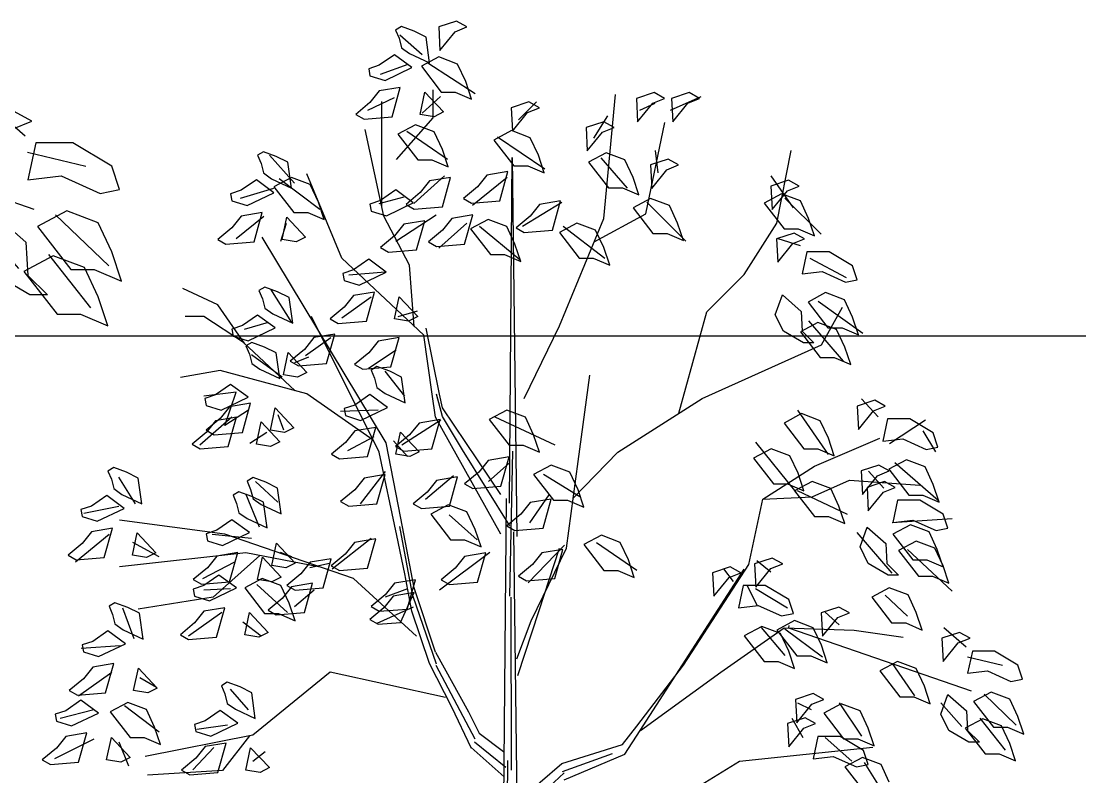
# Model space of a CAD drawing. Extents: x 185064 to 343242, y -369192 to -264966.
# Drawn here: x 271790 to 275743, y -349756 to -346934 of the extents above; entities that cross this region are included whole.
import ezdxf

# ---------------------------------------------------------------- set-up
doc = ezdxf.new("R2010")
doc.units = 0
doc.linetypes.add('HIDDEN2', pattern=[0.1875, 0.125, -0.0625])

# ---------------------------------------------------------------- blocks, each defined once
blk = doc.blocks.new('aqwerear')
at = {"color": 8}
for p, q in [((472738.62, 209229.25), (472722.99, 209224.08)), ((472747.98, 209224.08), (472738.62, 209229.25)), ((472689.82, 209224.39), (472684.62, 209221.27)), ((472684.62, 209221.27), (472687.73, 209214.01)), ((472701.27, 209220.25), (472689.82, 209224.39)), ((472711.66, 209215.04), (472701.27, 209220.25)), ((472722.99, 209224.08), (472724.06, 209203.27)), ((472724.06, 209203.27), (472737.56, 209219.89)), ((472737.56, 209219.89), (472747.98, 209224.08)), ((472687.73, 209214.01), (472689.82, 209205.68)), ((472714.77, 209192.15), (472711.66, 209215.04)), ((472689.82, 209205.68), (472697.09, 209200.47)), ((472683.58, 209199.45), (472670.05, 209190.09)), ((472699.17, 209188), (472683.58, 209199.45)), ((472697.09, 209200.47), (472714.77, 209192.15)), ((472723.11, 209197.42), (472707.51, 209189.1)), ((472739.76, 209191.15), (472723.11, 209197.42)), ((472747.03, 209175.55), (472739.76, 209191.15)), ((472670.05, 209190.09), (472660.68, 209186.96)), ((472660.68, 209186.96), (472661.76, 209180.73)), ((472675.25, 209176.55), (472699.17, 209188)), ((472707.51, 209189.1), (472725.19, 209166.2)), ((472661.76, 209180.73), (472675.25, 209176.55)), ((472752.23, 209159.96), (472747.03, 209175.55)), ((472688.8, 209170.31), (472670.05, 209167.19)), ((472681.5, 209144.29), (472688.8, 209170.31)), ((472670.05, 209167.19), (472661.76, 209156.81)), ((472717.92, 209143.3), (472717.92, 209168.26)), ((472725.19, 209166.2), (472737.66, 209166.2)), ((472737.66, 209166.2), (472752.23, 209159.96)), ((472869.75, 209053.85), (472880.18, 209164.1)), ((472914.38, 209165.78), (472898.75, 209160.6)), ((472923.73, 209160.6), (472914.38, 209165.78)), ((472945.6, 209165.78), (472929.97, 209160.6)), ((472954.95, 209160.6), (472945.6, 209165.78)), ((472803.09, 209157.48), (472787.46, 209152.31)), ((472812.44, 209152.31), (472803.09, 209157.48)), ((472898.75, 209160.6), (472899.81, 209139.8)), ((472913.31, 209156.42), (472923.73, 209160.6)), ((472929.97, 209160.6), (472931.03, 209139.8)), ((472944.53, 209156.42), (472954.95, 209160.6)), ((472661.76, 209156.81), (472649.25, 209146.39)), ((472787.46, 209152.31), (472788.52, 209131.51)), ((472802.03, 209148.13), (472812.44, 209152.31)), ((472899.81, 209139.8), (472913.31, 209156.42)), ((472931.03, 209139.8), (472944.53, 209156.42)), ((472649.25, 209146.39), (472656.54, 209142.24)), ((472788.52, 209131.51), (472802.03, 209148.13)), ((472656.54, 209142.24), (472681.5, 209144.29)), ((472685.36, 209106.3), (472717.92, 209143.3)), ((472702.29, 209137.11), (472686.7, 209128.77)), ((472718.95, 209130.83), (472702.29, 209137.11)), ((472869.65, 209139.8), (472854.02, 209134.63)), ((472854.02, 209134.63), (472855.08, 209113.82)), ((472868.59, 209130.43), (472879.01, 209134.63)), ((472879.01, 209134.63), (472869.65, 209139.8)), ((472907.22, 209058.03), (472923.84, 209139.16)), ((472674.23, 209055.95), (472657.61, 209132.93)), ((472726.22, 209115.24), (472718.95, 209130.83)), ((472787.6, 209131.89), (472772.01, 209123.56)), ((472804.26, 209125.63), (472787.6, 209131.89)), ((472855.08, 209113.82), (472868.59, 209130.43)), ((472686.7, 209128.77), (472704.39, 209105.89)), ((472772.01, 209123.56), (472789.7, 209100.67)), ((472811.52, 209110.03), (472804.26, 209125.63)), ((472567.08, 209113.11), (472561.88, 209110)), ((472578.53, 209108.96), (472567.08, 209113.11)), ((472731.43, 209099.64), (472726.22, 209115.24)), ((472871.85, 209112.15), (472856.25, 209103.82)), ((472888.5, 209105.89), (472871.85, 209112.15)), ((473023.71, 209049.7), (473036.19, 209114.18)), ((472561.88, 209110), (472565, 209102.73)), ((472588.92, 209103.75), (472578.53, 209108.96)), ((472816.74, 209094.44), (472811.52, 209110.03)), ((472926.89, 209106.51), (472911.26, 209101.34)), ((472936.24, 209101.34), (472926.89, 209106.51)), ((472565, 209102.73), (472567.08, 209094.4)), ((472592.04, 209080.86), (472588.92, 209103.75)), ((472704.39, 209105.89), (472716.86, 209105.89)), ((472716.86, 209105.89), (472731.43, 209099.64)), ((472789.7, 209100.67), (472802.17, 209100.67)), ((472802.17, 209100.67), (472816.74, 209094.44)), ((472856.25, 209103.82), (472873.93, 209080.93)), ((472895.77, 209090.29), (472888.5, 209105.89)), ((472911.26, 209101.34), (472912.32, 209080.54)), ((472925.83, 209097.16), (472936.24, 209101.34)), ((472784.48, 209095.46), (472765.73, 209092.34)), ((472777.18, 209069.44), (472784.48, 209095.46)), ((472912.32, 209080.54), (472925.83, 209097.16)), ((472567.08, 209094.4), (472574.35, 209089.18)), ((472592.04, 209090.29), (472576.45, 209081.95)), ((472608.7, 209084.01), (472592.04, 209090.29)), ((472636.8, 209018.48), (472605.57, 209093.37)), ((472733.52, 209090.24), (472714.77, 209087.14)), ((472726.22, 209064.24), (472733.52, 209090.24)), ((472765.73, 209092.34), (472757.44, 209081.95)), ((472900.98, 209074.7), (472895.77, 209090.29)), ((472560.85, 209088.16), (472547.31, 209078.81)), ((472576.45, 209076.71), (472560.85, 209088.16)), ((472574.35, 209089.18), (472592.04, 209080.86)), ((472615.96, 209068.42), (472608.7, 209084.01)), ((472714.77, 209087.14), (472706.48, 209076.75)), ((473033.98, 209087.76), (473018.36, 209082.59)), ((473043.35, 209082.59), (473033.98, 209087.76)), ((472547.31, 209078.81), (472537.96, 209075.69)), ((472576.45, 209081.95), (472594.13, 209059.06)), ((472684.72, 209079.12), (472671.18, 209069.77)), ((472700.31, 209067.67), (472684.72, 209079.12)), ((472757.44, 209081.95), (472744.93, 209071.54)), ((472873.93, 209080.93), (472886.42, 209080.93)), ((472886.42, 209080.93), (472900.98, 209074.7)), ((473018.36, 209082.59), (473019.43, 209061.79)), ((473019.43, 209061.79), (473032.92, 209078.41)), ((473032.92, 209078.41), (473043.35, 209082.59)), ((472537.96, 209075.69), (472539.02, 209069.44)), ((472552.53, 209065.26), (472576.45, 209076.71)), ((472706.48, 209076.75), (472693.97, 209066.32)), ((473027.86, 209075.72), (473012.26, 209067.4)), ((473044.51, 209069.44), (473027.86, 209075.72)), ((472539.02, 209069.44), (472552.53, 209065.26)), ((472621.17, 209052.83), (472615.96, 209068.42)), ((472671.18, 209069.77), (472661.83, 209066.65)), ((472676.39, 209056.23), (472700.31, 209067.67)), ((472744.93, 209071.54), (472752.23, 209067.4)), ((472752.23, 209067.4), (472777.18, 209069.44)), ((472831.3, 209069.44), (472812.56, 209066.32)), ((472824.01, 209043.43), (472831.3, 209069.44)), ((472911.36, 209071.58), (472895.77, 209063.25)), ((472928.02, 209065.3), (472911.36, 209071.58)), ((473012.26, 209067.4), (473029.95, 209044.5)), ((473051.78, 209053.85), (473044.51, 209069.44)), ((472661.83, 209066.65), (472662.88, 209060.41)), ((472693.97, 209066.32), (472701.27, 209062.18)), ((472701.27, 209062.18), (472726.22, 209064.24)), ((472812.56, 209066.32), (472804.26, 209055.95)), ((472895.77, 209063.25), (472913.46, 209040.35)), ((472935.28, 209049.7), (472928.02, 209065.3)), ((472547.31, 209055.91), (472539.02, 209045.52)), ((472566.06, 209059.02), (472547.31, 209055.91)), ((472558.76, 209033.02), (472566.06, 209059.02)), ((472594.13, 209059.06), (472606.61, 209059.06)), ((472606.61, 209059.06), (472621.17, 209052.83)), ((472662.88, 209060.41), (472676.39, 209056.23)), ((472697.12, 209012.24), (472674.23, 209055.95)), ((472753.29, 209056.97), (472734.54, 209053.85)), ((472745.99, 209030.95), (472753.29, 209056.97)), ((472804.26, 209055.95), (472791.75, 209045.52)), ((472861.08, 209032.88), (472907.22, 209058.03)), ((472710.62, 209051.77), (472691.87, 209048.65)), ((472703.32, 209025.75), (472710.62, 209051.77)), ((472734.54, 209053.85), (472726.25, 209043.46)), ((472766.8, 209052.86), (472751.21, 209044.53)), ((472783.46, 209046.58), (472766.8, 209052.86)), ((472830.24, 208958.16), (472869.75, 209053.85)), ((473056.98, 209038.26), (473051.78, 209053.85)), ((472539.02, 209045.52), (472526.51, 209035.1)), ((472691.87, 209048.65), (472683.58, 209038.26)), ((472751.21, 209044.53), (472768.89, 209021.64)), ((472790.72, 209030.99), (472783.46, 209046.58)), ((472791.75, 209045.52), (472799.05, 209041.38)), ((472845.83, 209049.74), (472830.24, 209041.41)), ((472862.49, 209043.46), (472845.83, 209049.74)), ((472940.49, 209034.11), (472935.28, 209049.7)), ((472994.57, 209003.95), (473023.71, 209049.7)), ((473029.95, 209044.5), (473042.43, 209044.5)), ((473042.43, 209044.5), (473056.98, 209038.26)), ((472726.25, 209043.46), (472713.74, 209033.05)), ((472799.05, 209041.38), (472824.01, 209043.43)), ((472830.24, 209041.41), (472847.93, 209018.52)), ((472869.75, 209027.87), (472862.49, 209043.46)), ((472913.46, 209040.35), (472925.93, 209040.35)), ((472925.93, 209040.35), (472940.49, 209034.11)), ((473038.88, 209040.84), (473023.25, 209035.67)), ((473048.24, 209035.67), (473038.88, 209040.84)), ((472526.51, 209035.1), (472533.81, 209030.95)), ((472533.81, 209030.95), (472558.76, 209033.02)), ((472676.32, 208854.18), (472566.06, 209037.23)), ((472683.58, 209038.26), (472671.07, 209027.83)), ((472713.74, 209033.05), (472721.04, 209028.91)), ((473023.25, 209035.67), (473024.32, 209014.87)), ((473037.82, 209031.49), (473048.24, 209035.67)), ((472671.07, 209027.83), (472678.37, 209023.69)), ((472721.04, 209028.91), (472745.99, 209030.95)), ((472795.93, 209015.4), (472790.72, 209030.99)), ((472874.97, 209012.27), (472869.75, 209027.87)), ((473024.32, 209014.87), (473037.82, 209031.49)), ((472678.37, 209023.69), (472703.32, 209025.75)), ((472768.89, 209021.64), (472781.37, 209021.64)), ((472781.37, 209021.64), (472795.93, 209015.4)), ((473050.32, 209024.22), (473046.14, 209004.45)), ((473070.06, 209024.22), (473050.32, 209024.22)), ((473090.87, 209011.75), (473070.06, 209024.22)), ((472709.6, 208949.86), (472636.8, 209018.48)), ((472660.68, 209017.46), (472647.15, 209008.09)), ((472676.28, 209006.01), (472660.68, 209017.46)), ((472847.93, 209018.52), (472860.4, 209018.52)), ((472860.4, 209018.52), (472874.97, 209012.27)), ((472701.17, 208957.81), (472697.12, 209012.24)), ((473095.02, 208999.24), (473090.87, 209011.75)), ((472647.15, 209008.09), (472637.8, 209004.98)), ((472637.8, 209004.98), (472638.86, 208998.74)), ((472652.36, 208994.56), (472676.28, 209006.01)), ((473046.14, 209004.45), (473063.83, 209006.53)), ((473063.83, 209006.53), (473084.63, 208997.18)), ((472961.3, 208970.64), (472994.57, 209003.95)), ((473084.63, 208997.18), (473095.02, 208999.24)), ((472638.86, 208998.74), (472652.36, 208994.56)), ((472526.55, 208976.91), (472495.32, 208991.44)), ((472568.23, 208992.79), (472563.01, 208989.67)), ((472563.01, 208989.67), (472566.13, 208982.4)), ((472579.67, 208988.64), (472568.23, 208992.79)), ((472590.05, 208983.43), (472579.67, 208988.64)), ((472665.9, 208988.32), (472647.15, 208985.2)), ((472658.6, 208962.31), (472665.9, 208988.32)), ((473066.95, 208987.83), (473051.36, 208979.49)), ((473083.61, 208981.55), (473066.95, 208987.83)), ((472566.13, 208982.4), (472568.23, 208974.08)), ((472593.17, 208960.53), (472590.05, 208983.43)), ((472647.15, 208985.2), (472638.86, 208974.82)), ((472550.68, 208942.42), (472526.55, 208976.91)), ((473051.36, 208979.49), (473069.04, 208956.61)), ((473090.87, 208965.96), (473083.61, 208981.55)), ((472568.23, 208974.08), (472575.49, 208968.87)), ((472638.86, 208974.82), (472626.35, 208964.4)), ((472514.07, 208966.49), (472497.41, 208966.49)), ((472549.41, 208943.6), (472514.07, 208966.49)), ((472561.98, 208967.83), (472548.45, 208958.48)), ((472577.58, 208956.39), (472561.98, 208967.83)), ((472575.49, 208968.87), (472593.17, 208960.53)), ((472670.08, 208845.85), (472609.76, 208966.49)), ((472936.57, 208880.58), (472961.3, 208970.64)), ((473096.08, 208950.36), (473090.87, 208965.96)), ((472626.35, 208964.4), (472633.65, 208960.25)), ((472633.65, 208960.25), (472658.6, 208962.31)), ((473060.07, 208961.31), (473044.48, 208952.98)), ((473076.74, 208955.05), (473060.07, 208961.31)), ((472548.45, 208958.48), (472539.09, 208955.36)), ((472539.09, 208955.36), (472540.16, 208949.12)), ((472553.66, 208944.94), (472577.58, 208956.39)), ((472799.05, 208893.7), (472830.24, 208958.16)), ((473069.04, 208956.61), (473081.51, 208956.61)), ((473083.99, 208939.45), (473076.74, 208955.05)), ((473081.51, 208956.61), (473096.08, 208950.36)), ((472540.16, 208949.12), (472553.66, 208944.94)), ((472630.57, 208950.9), (472611.82, 208947.78)), ((472623.27, 208924.88), (472630.57, 208950.9)), ((472717.06, 208897.55), (472709.6, 208949.86)), ((473044.48, 208952.98), (473062.17, 208930.09)), ((472595.37, 208900.6), (472549.41, 208943.6)), ((472556.71, 208943.6), (472551.49, 208940.48)), ((472568.16, 208939.45), (472556.71, 208943.6)), ((472611.82, 208947.78), (472603.53, 208937.39)), ((472669.02, 208944.66), (472660.73, 208934.27)), ((472687.76, 208947.78), (472669.02, 208944.66)), ((472680.47, 208921.76), (472687.76, 208947.78)), ((472551.49, 208940.48), (472554.61, 208933.21)), ((472578.53, 208934.23), (472568.16, 208939.45)), ((472603.53, 208937.39), (472591.02, 208926.97)), ((473089.21, 208923.86), (473083.99, 208939.45)), ((472554.61, 208933.21), (472556.71, 208924.88)), ((472581.65, 208911.34), (472578.53, 208934.23)), ((472660.73, 208934.27), (472648.21, 208923.86)), ((472591.02, 208926.97), (472598.31, 208922.82)), ((473062.17, 208930.09), (473074.64, 208930.09)), ((473074.64, 208930.09), (473089.21, 208923.86)), ((472556.71, 208924.88), (472563.98, 208919.68)), ((472598.31, 208922.82), (472623.27, 208924.88)), ((472648.21, 208923.86), (472655.51, 208919.71)), ((472655.51, 208919.71), (472680.47, 208921.76)), ((472668.06, 208922.09), (472662.85, 208918.97)), ((472679.5, 208917.93), (472668.06, 208922.09)), ((472528.64, 208918.64), (472493.26, 208912.41)), ((472605.57, 208897.84), (472528.64, 208918.64)), ((472563.98, 208919.68), (472581.65, 208911.34)), ((472662.85, 208918.97), (472665.97, 208911.7)), ((472689.89, 208912.72), (472679.5, 208917.93)), ((472846.89, 208837.52), (472857.28, 208914.49)), ((472665.97, 208911.7), (472668.06, 208903.37)), ((472693.01, 208889.83), (472689.89, 208912.72)), ((472537.96, 208906.17), (472524.41, 208896.82)), ((472553.55, 208894.72), (472537.96, 208906.17)), ((472668.06, 208903.37), (472675.32, 208898.16)), ((472664.69, 208856.66), (472605.57, 208897.84)), ((472675.32, 208898.16), (472693.01, 208889.83)), ((472524.41, 208896.82), (472515.06, 208893.7)), ((472515.06, 208893.7), (472516.12, 208887.45)), ((472529.63, 208883.27), (472553.55, 208894.72)), ((472661.83, 208897.13), (472648.28, 208887.78)), ((472677.42, 208885.68), (472661.83, 208897.13)), ((473110.65, 208892.1), (473095.02, 208886.93)), ((473120, 208886.93), (473110.65, 208892.1)), ((472516.12, 208887.45), (472529.63, 208883.27)), ((472536.93, 208886.39), (472528.64, 208876.01)), ((472555.67, 208889.51), (472536.93, 208886.39)), ((472548.38, 208863.5), (472555.67, 208889.51)), ((472648.28, 208887.78), (472638.93, 208884.66)), ((473095.02, 208886.93), (473096.08, 208866.12)), ((473109.59, 208882.75), (473120, 208886.93)), ((472638.93, 208884.66), (472639.99, 208878.42)), ((472653.5, 208874.23), (472677.42, 208885.68)), ((472783.42, 208883.31), (472767.83, 208874.98)), ((472800.07, 208877.04), (472783.42, 208883.31)), ((473096.08, 208866.12), (473109.59, 208882.75)), ((472528.64, 208876.01), (472516.12, 208865.59)), ((472543.16, 208877.04), (472524.41, 208873.92)), ((472535.86, 208851.02), (472543.16, 208877.04)), ((472639.99, 208878.42), (472653.5, 208874.23)), ((472724.17, 208874.95), (472705.42, 208871.82)), ((472716.86, 208848.93), (472724.17, 208874.95)), ((472767.83, 208874.98), (472785.52, 208852.08)), ((472807.34, 208861.45), (472800.07, 208877.04)), ((473045.55, 208880.19), (473029.95, 208871.86)), ((473062.2, 208873.92), (473045.55, 208880.19)), ((473122.1, 208875.48), (473117.92, 208855.71)), ((473141.84, 208875.48), (473122.1, 208875.48)), ((473162.64, 208863.01), (473141.84, 208875.48)), ((472524.41, 208873.92), (472516.12, 208863.53)), ((472705.42, 208871.82), (472697.12, 208861.45)), ((473029.95, 208871.86), (473047.63, 208848.96)), ((473069.47, 208858.33), (473062.2, 208873.92)), ((472516.12, 208863.53), (472503.61, 208853.11)), ((472516.12, 208865.59), (472523.42, 208861.45)), ((472523.42, 208861.45), (472548.38, 208863.5)), ((472648.28, 208864.88), (472639.99, 208854.49)), ((472667.03, 208868), (472648.28, 208864.88)), ((472659.73, 208841.99), (472667.03, 208868)), ((472697.12, 208861.45), (472684.62, 208851.02)), ((472812.56, 208845.85), (472807.34, 208861.45)), ((473074.68, 208842.73), (473069.47, 208858.33)), ((473166.78, 208850.49), (473162.64, 208863.01)), ((472503.61, 208853.11), (472510.92, 208848.96)), ((472639.99, 208854.49), (472627.48, 208844.07)), ((472689.25, 208787.32), (472676.32, 208854.18)), ((473117.92, 208855.71), (473135.6, 208857.79)), ((473135.6, 208857.79), (473156.41, 208848.44)), ((472510.92, 208848.96), (472535.86, 208851.02)), ((472684.62, 208851.02), (472691.92, 208846.88)), ((472691.92, 208846.88), (472716.86, 208848.93)), ((472785.52, 208852.08), (472797.99, 208852.08)), ((472797.99, 208852.08), (472812.56, 208845.85)), ((473018.51, 208849), (473002.91, 208840.67)), ((473035.16, 208842.73), (473018.51, 208849)), ((473047.63, 208848.96), (473060.11, 208848.96)), ((473060.11, 208848.96), (473074.68, 208842.73)), ((473156.41, 208848.44), (473166.78, 208850.49)), ((472627.48, 208844.07), (472634.78, 208839.93)), ((472634.78, 208839.93), (472659.73, 208841.99)), ((472685.73, 208771.79), (472670.08, 208845.85)), ((472785.52, 208841.67), (472766.77, 208838.55)), ((472778.21, 208815.66), (472785.52, 208841.67)), ((473042.43, 208827.14), (473035.16, 208842.73)), ((472766.77, 208838.55), (472758.48, 208828.16)), ((472836.48, 208760.55), (472846.89, 208837.52)), ((473002.91, 208840.67), (473020.59, 208817.78)), ((473138.72, 208839.08), (473123.12, 208830.75)), ((473155.37, 208832.81), (473138.72, 208839.08)), ((472433.97, 208832.31), (472428.77, 208829.19)), ((472445.42, 208828.16), (472433.97, 208832.31)), ((472822.94, 208834.44), (472807.34, 208826.11)), ((472839.6, 208828.16), (472822.94, 208834.44)), ((473114.19, 208834.41), (473098.56, 208829.22)), ((473123.55, 208829.22), (473114.19, 208834.41)), ((473123.12, 208830.75), (473140.81, 208807.85)), ((473162.64, 208817.22), (473155.37, 208832.81)), ((472428.77, 208829.19), (472431.89, 208821.92)), ((472455.81, 208822.96), (472445.42, 208828.16)), ((472675.29, 208826.08), (472656.54, 208822.96)), ((472667.99, 208800.06), (472675.29, 208826.08)), ((472739.76, 208823.98), (472721.01, 208820.86)), ((472732.46, 208797.97), (472739.76, 208823.98)), ((472758.48, 208828.16), (472745.96, 208817.74)), ((472807.34, 208826.11), (472825.03, 208803.22)), ((472846.86, 208812.57), (472839.6, 208828.16)), ((473047.63, 208811.54), (473042.43, 208827.14)), ((473098.56, 208829.22), (473099.62, 208808.42)), ((473099.62, 208808.42), (473113.13, 208825.04)), ((473113.13, 208825.04), (473123.55, 208829.22)), ((472431.89, 208821.92), (472433.97, 208813.59)), ((472458.93, 208800.06), (472455.81, 208822.96)), ((472557.84, 208823.27), (472552.63, 208820.15)), ((472552.63, 208820.15), (472555.75, 208812.88)), ((472569.29, 208819.13), (472557.84, 208823.27)), ((472579.67, 208813.92), (472569.29, 208819.13)), ((472656.54, 208822.96), (472648.25, 208812.57)), ((472721.01, 208820.86), (472712.72, 208810.48)), ((473054.9, 208819.87), (473039.31, 208811.54)), ((473071.55, 208813.59), (473054.9, 208819.87)), ((473119.41, 208819.84), (473103.77, 208814.67)), ((473128.76, 208814.67), (473119.41, 208819.84)), ((472433.97, 208813.59), (472441.24, 208808.39)), ((472555.75, 208812.88), (472557.84, 208804.56)), ((472582.8, 208791.02), (472579.67, 208813.92)), ((472745.96, 208817.74), (472753.26, 208813.59)), ((472753.26, 208813.59), (472778.21, 208815.66)), ((473020.59, 208817.78), (473033.06, 208817.78)), ((473033.06, 208817.78), (473047.63, 208811.54)), ((473078.82, 208798), (473071.55, 208813.59)), ((473103.77, 208814.67), (473104.84, 208793.85)), ((473118.34, 208810.48), (473128.76, 208814.67)), ((473167.85, 208801.62), (473162.64, 208817.22)), ((472427.74, 208807.36), (472414.2, 208798)), ((472443.33, 208795.92), (472427.74, 208807.36)), ((472441.24, 208808.39), (472458.93, 208800.06)), ((472545.33, 208810.8), (472540.12, 208807.68)), ((472540.12, 208807.68), (472543.23, 208800.41)), ((472556.78, 208806.65), (472545.33, 208810.8)), ((472648.25, 208812.57), (472635.74, 208802.15)), ((472712.72, 208810.48), (472700.21, 208800.06)), ((472852.07, 208796.98), (472846.86, 208812.57)), ((473039.31, 208811.54), (473056.98, 208788.65)), ((473104.84, 208793.85), (473118.34, 208810.48)), ((473140.81, 208807.85), (473153.29, 208807.85)), ((473153.29, 208807.85), (473167.85, 208801.62)), ((472567.15, 208801.44), (472556.78, 208806.65)), ((472557.84, 208804.56), (472565.11, 208799.35)), ((472570.28, 208778.55), (472567.15, 208801.44)), ((472635.74, 208802.15), (472643.04, 208798)), ((472822.97, 208804.24), (472804.22, 208801.12)), ((472815.67, 208778.23), (472822.97, 208804.24)), ((472825.03, 208803.22), (472837.5, 208803.22)), ((472837.5, 208803.22), (472852.07, 208796.98)), ((473130.84, 208803.22), (473126.66, 208783.44)), ((473150.6, 208803.22), (473130.84, 208803.22)), ((473171.4, 208790.73), (473150.6, 208803.22)), ((472414.2, 208798), (472404.84, 208794.88)), ((472419.4, 208784.47), (472443.33, 208795.92)), ((472543.23, 208800.41), (472545.33, 208792.08)), ((472565.11, 208799.35), (472582.8, 208791.02)), ((472643.04, 208798), (472667.99, 208800.06)), ((472700.21, 208800.06), (472707.51, 208795.92)), ((472707.51, 208795.92), (472732.46, 208797.97)), ((472731.43, 208799.07), (472715.84, 208790.73)), ((472748.09, 208792.79), (472731.43, 208799.07)), ((472804.22, 208801.12), (472795.93, 208790.73)), ((473084.03, 208782.41), (473078.82, 208798)), ((472404.84, 208794.88), (472405.9, 208788.65)), ((472545.33, 208792.08), (472552.6, 208786.88)), ((472715.84, 208790.73), (472733.52, 208767.85)), ((472755.35, 208777.2), (472748.09, 208792.79)), ((472795.93, 208790.73), (472783.42, 208780.32)), ((473175.54, 208778.23), (473171.4, 208790.73)), ((472405.9, 208788.65), (472419.4, 208784.47)), ((472532.79, 208773.05), (472439.19, 208785.53)), ((472539.09, 208785.84), (472525.56, 208776.49)), ((472554.68, 208774.41), (472539.09, 208785.84)), ((472552.6, 208786.88), (472570.28, 208778.55)), ((473056.98, 208788.65), (473069.47, 208788.65)), ((473069.47, 208788.65), (473084.03, 208782.41)), ((473126.66, 208783.44), (473144.35, 208785.53)), ((473144.35, 208785.53), (473165.15, 208776.18)), ((472783.42, 208780.32), (472790.72, 208776.18)), ((473142.26, 208781.38), (473126.66, 208773.05)), ((473158.92, 208775.1), (473142.26, 208781.38)), ((472414.2, 208775.1), (472405.9, 208764.73)), ((472432.95, 208778.23), (472414.2, 208775.1)), ((472425.64, 208752.21), (472432.95, 208778.23)), ((472525.56, 208776.49), (472516.19, 208773.37)), ((472516.19, 208773.37), (472517.26, 208767.14)), ((472530.76, 208762.96), (472554.68, 208774.41)), ((472760.56, 208761.61), (472755.35, 208777.2)), ((472790.72, 208776.18), (472815.67, 208778.23)), ((473166.19, 208759.51), (473158.92, 208775.1)), ((473165.15, 208776.18), (473175.54, 208778.23)), ((472647.19, 208733.5), (472532.79, 208773.05)), ((472666.96, 208768.87), (472648.21, 208765.75)), ((472659.66, 208742.86), (472666.96, 208768.87)), ((472733.52, 208767.85), (472745.99, 208767.85)), ((472745.99, 208767.85), (472760.56, 208761.61)), ((472867.67, 208772.03), (472852.07, 208763.69)), ((472884.32, 208765.75), (472867.67, 208772.03)), ((473126.66, 208773.05), (473144.35, 208750.16)), ((472405.9, 208764.73), (472393.4, 208754.3)), ((472517.26, 208767.14), (472530.76, 208762.96)), ((472648.21, 208765.75), (472639.92, 208755.36)), ((472852.07, 208763.69), (472869.75, 208740.81)), ((472891.59, 208750.16), (472884.32, 208765.75)), ((473147.47, 208766.81), (473131.88, 208758.49)), ((473164.13, 208760.55), (473147.47, 208766.81)), ((472551.49, 208756.4), (472439.19, 208743.92)), ((472544.31, 208756.72), (472525.56, 208753.59)), ((472537, 208730.7), (472544.31, 208756.72)), ((472617.42, 208743.81), (472551.49, 208756.4)), ((472764.71, 208756.4), (472745.96, 208753.28)), ((472757.4, 208730.38), (472764.71, 208756.4)), ((472814.61, 208756.4), (472806.32, 208746.01)), ((472810.56, 208706.95), (472836.48, 208760.55)), ((472833.36, 208759.51), (472814.61, 208756.4)), ((472826.06, 208733.5), (472833.36, 208759.51)), ((473131.88, 208758.49), (473149.56, 208735.59)), ((473171.4, 208744.95), (473164.13, 208760.55)), ((473171.4, 208743.92), (473166.19, 208759.51)), ((472393.4, 208754.3), (472400.7, 208750.16)), ((472400.7, 208750.16), (472425.64, 208752.21)), ((472525.56, 208753.59), (472517.26, 208743.22)), ((472627.45, 208751.18), (472608.7, 208748.06)), ((472620.14, 208725.18), (472627.45, 208751.18)), ((472639.92, 208755.36), (472627.41, 208744.95)), ((472745.96, 208753.28), (472737.66, 208742.89)), ((473019.43, 208751.82), (473003.8, 208746.65)), ((473028.78, 208746.65), (473019.43, 208751.82)), ((472608.7, 208748.06), (472600.4, 208737.69)), ((472627.41, 208744.95), (472634.71, 208740.81)), ((472806.32, 208746.01), (472793.81, 208735.59)), ((472896.79, 208734.56), (472891.59, 208750.16)), ((473003.8, 208746.65), (473004.86, 208725.84)), ((473018.36, 208742.47), (473028.78, 208746.65)), ((473144.35, 208750.16), (473156.83, 208750.16)), ((473156.83, 208750.16), (473171.4, 208743.92)), ((473176.6, 208729.36), (473171.4, 208744.95)), ((472517.26, 208743.22), (472504.74, 208732.79)), ((472634.71, 208740.81), (472659.66, 208742.86)), ((472737.66, 208742.89), (472725.16, 208732.47)), ((472869.75, 208740.81), (472882.23, 208740.81)), ((472882.23, 208740.81), (472896.79, 208734.56)), ((472982.1, 208743.92), (472966.47, 208738.75)), ((472991.46, 208738.75), (472982.1, 208743.92)), ((473004.86, 208725.84), (473018.36, 208742.47)), ((472527.57, 208736.66), (472514.04, 208727.3)), ((472543.16, 208725.21), (472527.57, 208736.66)), ((472600.4, 208737.69), (472587.9, 208727.26)), ((472793.81, 208735.59), (472801.11, 208731.44)), ((472966.47, 208738.75), (472967.53, 208717.95)), ((472967.53, 208717.95), (472981.04, 208734.56)), ((472981.04, 208734.56), (472991.46, 208738.75)), ((473149.56, 208735.59), (473162.03, 208735.59)), ((473162.03, 208735.59), (473176.6, 208729.36)), ((472504.74, 208732.79), (472512.05, 208728.65)), ((472512.05, 208728.65), (472537, 208730.7)), ((472566.06, 208733.54), (472550.47, 208725.21)), ((472582.71, 208727.26), (472566.06, 208733.54)), ((472610.79, 208729.36), (472592.04, 208726.24)), ((472603.49, 208703.34), (472610.79, 208729.36)), ((472703.24, 208682.2), (472647.19, 208733.5)), ((472683.58, 208729.36), (472675.29, 208718.97)), ((472702.33, 208732.47), (472683.58, 208729.36)), ((472695.03, 208706.46), (472702.33, 208732.47)), ((472725.16, 208732.47), (472732.46, 208728.32)), ((472732.46, 208728.32), (472757.4, 208730.38)), ((472801.11, 208731.44), (472826.06, 208733.5)), ((472514.04, 208727.3), (472504.67, 208724.18)), ((472504.67, 208724.18), (472505.75, 208717.95)), ((472519.24, 208713.76), (472543.16, 208725.21)), ((472550.47, 208725.21), (472568.16, 208702.32)), ((472589.98, 208711.67), (472582.71, 208727.26)), ((472592.04, 208726.24), (472583.75, 208715.85)), ((472587.9, 208727.26), (472595.2, 208723.12)), ((472595.2, 208723.12), (472620.14, 208725.18)), ((472993.55, 208727.3), (472989.37, 208707.52)), ((473013.29, 208727.3), (472993.55, 208727.3)), ((473034.1, 208714.82), (473013.29, 208727.3)), ((473123.55, 208725.25), (473107.96, 208716.91)), ((473140.21, 208718.97), (473123.55, 208725.25)), ((472505.75, 208717.95), (472519.24, 208713.76)), ((472675.29, 208718.97), (472662.78, 208708.55)), ((472682.52, 208717.91), (472674.23, 208707.52)), ((472701.27, 208721.02), (472682.52, 208717.91)), ((472689.09, 208694.44), (472701.27, 208721.02)), ((473107.96, 208716.91), (473125.64, 208694.02)), ((473147.47, 208703.38), (473140.21, 208718.97)), ((472435.11, 208711.98), (472429.9, 208708.87)), ((472446.55, 208707.84), (472435.11, 208711.98)), ((472583.75, 208715.85), (472571.23, 208705.43)), ((472595.2, 208696.07), (472589.98, 208711.67)), ((473038.25, 208702.32), (473034.1, 208714.82)), ((472429.9, 208708.87), (472433.02, 208701.61)), ((472456.94, 208702.63), (472446.55, 208707.84)), ((472532.79, 208707.52), (472514.04, 208704.4)), ((472525.49, 208681.51), (472532.79, 208707.52)), ((472571.23, 208705.43), (472578.53, 208701.28)), ((472674.23, 208707.52), (472661.72, 208697.1)), ((472662.78, 208708.55), (472670.08, 208704.4)), ((472670.08, 208704.4), (472695.03, 208706.46)), ((472989.37, 208707.52), (473007.06, 208709.62)), ((473007.06, 208709.62), (473027.86, 208700.26)), ((473078.72, 208708.16), (473063.09, 208702.99)), ((473088.07, 208702.99), (473078.72, 208708.16)), ((472433.02, 208701.61), (472435.11, 208693.28)), ((472460.06, 208679.74), (472456.94, 208702.63)), ((472514.04, 208704.4), (472505.75, 208694.02)), ((472568.16, 208702.32), (472580.63, 208702.32)), ((472578.53, 208701.28), (472603.49, 208703.34)), ((472580.63, 208702.32), (472595.2, 208696.07)), ((473027.86, 208700.26), (473038.25, 208702.32)), ((473063.09, 208702.99), (473064.15, 208682.18)), ((473077.66, 208698.8), (473088.07, 208702.99)), ((473152.68, 208687.78), (473147.47, 208703.38)), ((472661.72, 208697.1), (472669.02, 208692.95)), ((472669.02, 208692.95), (472689.09, 208694.44)), ((473039.31, 208696.11), (473023.71, 208687.78)), ((473055.96, 208689.83), (473039.31, 208696.11)), ((473064.15, 208682.18), (473077.66, 208698.8)), ((472435.11, 208693.28), (472442.37, 208688.06)), ((472505.75, 208694.02), (472493.23, 208683.6)), ((473010.17, 208690.9), (472994.57, 208682.58)), ((473026.83, 208684.63), (473010.17, 208690.9)), ((473034.1, 208691.93), (473034.02, 208689.69)), ((473034.02, 208689.69), (473196.34, 208633.66)), ((473063.23, 208674.24), (473055.96, 208689.83)), ((473125.64, 208694.02), (473138.11, 208694.02)), ((473138.11, 208694.02), (473152.68, 208687.78)), ((472428.87, 208687.04), (472415.33, 208677.69)), ((472444.46, 208675.59), (472428.87, 208687.04)), ((472442.37, 208688.06), (472460.06, 208679.74)), ((472493.23, 208683.6), (472500.53, 208679.46)), ((473023.71, 208687.78), (473041.39, 208664.89)), ((473034.1, 208669.03), (473026.83, 208684.63)), ((473185.96, 208685.65), (473170.34, 208680.48)), ((473195.32, 208680.48), (473185.96, 208685.65)), ((472415.33, 208677.69), (472405.97, 208674.56)), ((472500.53, 208679.46), (472525.49, 208681.51)), ((472994.57, 208682.58), (473012.26, 208659.68)), ((473170.34, 208680.48), (473171.4, 208659.68)), ((473184.89, 208676.3), (473195.32, 208680.48)), ((472405.97, 208674.56), (472407.03, 208668.32)), ((472420.54, 208664.14), (472444.46, 208675.59)), ((473068.43, 208658.64), (473063.23, 208674.24)), ((473171.4, 208659.68), (473184.89, 208676.3)), ((472407.03, 208668.32), (472420.54, 208664.14)), ((472720.19, 208667.93), (472749.54, 208614.89)), ((473039.31, 208653.44), (473034.1, 208669.03)), ((473197.41, 208669.03), (473193.23, 208649.26)), ((473217.15, 208669.03), (473197.41, 208669.03)), ((473237.95, 208656.56), (473217.15, 208669.03)), ((473041.39, 208664.89), (473053.88, 208664.89)), ((473053.88, 208664.89), (473068.43, 208658.64)), ((472415.33, 208654.79), (472407.03, 208644.4)), ((472434.08, 208657.91), (472415.33, 208654.79)), ((472426.77, 208631.89), (472434.08, 208657.91)), ((473012.26, 208659.68), (473024.74, 208659.68)), ((473024.74, 208659.68), (473039.31, 208653.44)), ((473130.81, 208659.72), (473115.21, 208651.39)), ((473147.47, 208653.44), (473130.81, 208659.72)), ((473242.1, 208644.05), (473237.95, 208656.56)), ((472626.39, 208650.32), (472557.73, 208594.15)), ((472729.03, 208627.83), (472626.39, 208650.32)), ((473115.21, 208651.39), (473132.91, 208628.49)), ((473154.74, 208637.84), (473147.47, 208653.44)), ((473193.23, 208649.26), (473210.91, 208651.35)), ((473210.91, 208651.35), (473231.71, 208641.99)), ((472407.03, 208644.4), (472394.53, 208633.98)), ((473231.71, 208641.99), (473242.1, 208644.05)), ((472534.94, 208641.28), (472529.74, 208638.16)), ((472529.74, 208638.16), (472532.86, 208630.9)), ((472546.39, 208637.13), (472534.94, 208641.28)), ((473159.95, 208622.25), (473154.74, 208637.84)), ((472394.53, 208633.98), (472401.83, 208629.83)), ((472556.78, 208631.93), (472546.39, 208637.13)), ((472559.9, 208609.03), (472556.78, 208631.93)), ((473214.03, 208632.64), (473198.44, 208624.31)), ((473230.68, 208626.36), (473214.03, 208632.64)), ((472401.83, 208629.83), (472426.77, 208631.89)), ((472532.86, 208630.9), (472534.94, 208622.57)), ((473055.86, 208631.18), (473040.23, 208626.01)), ((473065.21, 208626.01), (473055.86, 208631.18)), ((473132.91, 208628.49), (473145.38, 208628.49)), ((473145.38, 208628.49), (473159.95, 208622.25)), ((473237.95, 208610.77), (473230.68, 208626.36)), ((472404.84, 208625.37), (472391.3, 208616.01)), ((472420.44, 208613.92), (472404.84, 208625.37)), ((472446.44, 208623.31), (472430.85, 208614.98)), ((472463.11, 208617.04), (472446.44, 208623.31)), ((472534.94, 208622.57), (472542.21, 208617.36)), ((473040.23, 208626.01), (473041.29, 208605.2)), ((473041.29, 208605.2), (473054.8, 208621.83)), ((473054.8, 208621.83), (473065.21, 208626.01)), ((473080.88, 208622.25), (473065.29, 208613.92)), ((473097.54, 208615.97), (473080.88, 208622.25)), ((473198.44, 208624.31), (473216.12, 208601.42)), ((472391.3, 208616.01), (472381.95, 208612.9)), ((472430.85, 208614.98), (472448.54, 208592.09)), ((472470.37, 208601.45), (472463.11, 208617.04)), ((472528.71, 208616.33), (472515.17, 208606.97)), ((472544.31, 208604.89), (472528.71, 208616.33)), ((472542.21, 208617.36), (472559.9, 208609.03)), ((473104.8, 208600.38), (473097.54, 208615.97)), ((472381.95, 208612.9), (472383.01, 208606.66)), ((472396.51, 208602.48), (472420.44, 208613.92)), ((472749.54, 208614.89), (472758.8, 208596.06)), ((473048.66, 208609.74), (473033.03, 208604.57)), ((473058.02, 208604.57), (473048.66, 208609.74)), ((473065.29, 208613.92), (473082.97, 208591.03)), ((473243.16, 208595.17), (473237.95, 208610.77)), ((472383.01, 208606.66), (472396.51, 208602.48)), ((472515.17, 208606.97), (472505.82, 208603.86)), ((472505.82, 208603.86), (472506.88, 208597.62)), ((472520.37, 208593.44), (472544.31, 208604.89)), ((473033.03, 208604.57), (473034.1, 208583.76)), ((473047.6, 208600.38), (473058.02, 208604.57)), ((473206.73, 208608.75), (473191.13, 208600.41)), ((473223.38, 208602.48), (473206.73, 208608.75)), ((472475.58, 208585.86), (472470.37, 208601.45)), ((473034.1, 208583.76), (473047.6, 208600.38)), ((473110.01, 208584.79), (473104.8, 208600.38)), ((473191.13, 208600.41), (473208.83, 208577.53)), ((473216.12, 208601.42), (473228.6, 208601.42)), ((473230.65, 208586.88), (473223.38, 208602.48)), ((473228.6, 208601.42), (473243.16, 208595.17)), ((472391.3, 208593.12), (472383.01, 208582.74)), ((472410.05, 208596.23), (472391.3, 208593.12)), ((472402.75, 208570.23), (472410.05, 208596.23)), ((472557.73, 208594.15), (472462.04, 208575.43)), ((472506.88, 208597.62), (472520.37, 208593.44)), ((472758.8, 208596.06), (472780.51, 208579.61)), ((473060.11, 208593.12), (473055.93, 208573.34)), ((473079.85, 208593.12), (473060.11, 208593.12)), ((473100.66, 208580.64), (473079.85, 208593.12)), ((472448.54, 208592.09), (472461.01, 208592.09)), ((472461.01, 208592.09), (472475.58, 208585.86)), ((472533.92, 208587.2), (472515.17, 208584.09)), ((472526.62, 208561.19), (472533.92, 208587.2)), ((473082.97, 208591.03), (473095.44, 208591.03)), ((473095.44, 208591.03), (473110.01, 208584.79)), ((473235.86, 208571.29), (473230.65, 208586.88)), ((472383.01, 208582.74), (472370.5, 208572.31)), ((472515.17, 208584.09), (472506.88, 208573.7)), ((473104.8, 208568.13), (473100.66, 208580.64)), ((473208.83, 208577.53), (473221.3, 208577.53)), ((473221.3, 208577.53), (473235.86, 208571.29)), ((472370.5, 208572.31), (472377.8, 208568.17)), ((472377.8, 208568.17), (472402.75, 208570.23)), ((472506.88, 208573.7), (472494.37, 208563.28)), ((473055.93, 208573.34), (473073.62, 208575.43)), ((473073.62, 208575.43), (473094.42, 208566.08)), ((473099.62, 208574.41), (473084.03, 208566.08)), ((473116.29, 208568.13), (473099.62, 208574.41)), ((473084.03, 208566.08), (473101.72, 208543.19)), ((473094.42, 208566.08), (473104.8, 208568.13)), ((473123.55, 208552.54), (473116.29, 208568.13)), ((472494.37, 208563.28), (472501.67, 208559.13)), ((472501.67, 208559.13), (472526.62, 208561.19))]:
    blk.add_line(p, q, dxfattribs=at)
at = {"color": 8, "extrusion": (0, 0, -1)}
for p, q in [((472688.49, 209216.98), (472708.3, 209199.66)), ((472713.29, 209192.18), (472755.41, 209164.88)), ((472671.18, 209182.2), (472695.84, 209190.99)), ((472706.44, 209146.39), (472710.62, 209166.16)), ((472710.62, 209166.16), (472727.25, 209148.47)), ((472659.89, 209150.06), (472683.51, 209161.22)), ((472708.3, 209147.57), (472724.45, 209162.39)), ((472793.86, 209141.41), (472810, 209157.41)), ((472929.01, 209150.06), (472956.29, 209162.39)), ((472901.71, 209150.06), (472915.36, 209156.23)), ((472718.95, 209144.29), (472706.44, 209146.39)), ((472727.25, 209148.47), (472718.95, 209144.29)), ((472860.77, 209125.26), (472873.23, 209145.07)), ((472694.67, 209131.42), (472730.62, 209106.63)), ((472775.22, 209126.44), (472817.35, 209097.97)), ((472915.36, 209114.11), (472917.85, 209094.3)), ((472594.81, 209085.24), (472572.37, 209110.04)), ((472785.85, 208800.63), (472788.31, 209107.97)), ((472788.31, 209107.97), (472792.34, 208770.81)), ((472866.95, 209107.81), (472890.56, 209080.65)), ((472700.83, 209067), (472728.13, 209091.81)), ((472752.92, 209065.69), (472783.89, 209090.49)), ((473018.23, 209091.81), (473038.04, 209063.2)), ((472617.12, 209061.76), (472581.16, 209089.04)), ((472576.18, 209080.39), (472546.39, 209071.6)), ((472669.86, 209067), (472692.17, 209073.17)), ((472797.54, 209047.06), (472832.3, 209068.19)), ((472907.88, 209068.19), (472942.64, 209033.54)), ((473030.69, 209071.86), (473062.84, 209039.71)), ((472567.52, 209055.59), (472542.72, 209035.65)), ((472684.69, 209033.54), (472720.64, 209057.03)), ((472583.72, 209035.1), (472587.9, 209054.88)), ((472587.9, 209054.88), (472604.52, 209037.2)), ((472587.34, 209049.29), (472582.34, 209033.28)), ((472723.13, 209027.25), (472747.94, 209049.55)), ((472759.09, 209047.06), (472795.04, 209017.41)), ((472833.49, 209047.06), (472870.74, 209018.59)), ((472596.22, 209033.02), (472583.72, 209035.1)), ((472604.52, 209037.2), (472596.22, 209033.02)), ((473024.4, 209035.9), (473044.34, 209029.74)), ((473053, 209018.59), (473085.14, 209001.27)), ((472675.37, 209005.99), (472643.1, 209003.49)), ((472592.32, 208961.38), (472573.69, 208991.03)), ((472662.91, 208983.68), (472636.93, 208965.05)), ((472683.54, 208964.4), (472687.73, 208984.17)), ((472687.73, 208984.17), (472704.36, 208966.49)), ((473022.22, 208968.05), (473028.46, 208985.73)), ((473028.46, 208985.73), (473045.12, 208971.16)), ((473060.35, 208980.14), (473100.1, 208951.67)), ((472703.84, 208971.22), (472686.53, 208966.24)), ((473045.12, 208971.16), (473046.14, 208953.49)), ((473063.23, 208941.54), (473081.94, 208974.82)), ((472704.36, 208966.49), (472696.06, 208962.31)), ((473029.52, 208953.49), (473022.22, 208968.05)), ((472571.2, 208961.38), (472550.07, 208955.08)), ((472696.06, 208962.31), (472683.54, 208964.4)), ((473051.69, 208962.83), (473082.65, 208926.87)), ((472723.72, 208897.55), (472711.69, 208956.11)), ((473047.18, 208943.1), (473029.52, 208953.49)), ((473046.14, 208953.49), (473056.57, 208943.1)), ((472626.96, 208947.73), (472604.65, 208931.59)), ((473056.57, 208943.1), (473047.18, 208943.1)), ((472957.12, 208893.7), (473063.23, 208941.54)), ((472556.37, 208932.78), (472583.66, 208912.96)), ((472584.85, 208914.79), (472589.03, 208934.56)), ((472589.03, 208934.56), (472605.64, 208916.87)), ((472685.21, 208936.58), (472660.42, 208920.45)), ((472607.15, 208930.29), (472594.81, 208925.43)), ((472597.35, 208912.69), (472584.85, 208914.79)), ((472605.64, 208916.87), (472597.35, 208912.69)), ((472692.7, 208895.64), (472675.37, 208917.95)), ((472542.72, 208899.32), (472514.12, 208895.64)), ((472532.75, 208869.53), (472542.72, 208899.32)), ((472719.99, 208877.04), (472717.06, 208897.55)), ((472726.19, 208877.58), (472720.86, 208897.55)), ((472726.22, 208885.37), (472723.72, 208897.55)), ((472882.23, 208845.85), (472957.12, 208893.7)), ((473098.79, 208893.42), (473113.75, 208877.27)), ((472553.88, 208883.18), (472532.75, 208869.53)), ((472573.33, 208865.59), (472577.51, 208885.37)), ((472577.51, 208885.37), (472594.13, 208867.68)), ((472669.08, 208883.18), (472635.62, 208882)), ((472778.25, 208808.39), (472726.22, 208885.37)), ((473041.85, 208883.44), (473069.13, 208843.82)), ((472538.91, 208877.01), (472510.44, 208852.21)), ((472579.85, 208879.5), (472584.83, 208865.86)), ((472778.25, 208773.05), (472719.99, 208877.04)), ((472744.07, 208848.05), (472726.19, 208877.58)), ((472772.73, 208877.27), (472826.14, 208852.48)), ((473123.59, 208853.66), (473155.87, 208874.78)), ((472560.82, 208853.11), (472565, 208872.9)), ((472565, 208872.9), (472581.62, 208855.21)), ((472724.97, 208874.51), (472690.21, 208852.21)), ((472585.83, 208863.5), (472573.33, 208865.59)), ((472594.13, 208867.68), (472585.83, 208863.5)), ((472684.69, 208844.07), (472688.87, 208863.86)), ((472688.87, 208863.86), (472705.49, 208846.17)), ((473153.38, 208864.94), (473164.52, 208846.31)), ((472570.01, 208863.37), (472555.05, 208853.53)), ((472665.4, 208859.69), (472641.91, 208847.23)), ((473056.98, 208833.37), (473115.21, 208858.33)), ((472573.33, 208851.02), (472560.82, 208853.11)), ((472581.62, 208855.21), (472573.33, 208851.02)), ((472682.72, 208855.88), (472695.19, 208842.24)), ((473004.58, 208854.97), (473040.53, 208810.36)), ((472786.09, 208780.32), (472744.07, 208848.05)), ((472786.09, 208717.85), (472788.75, 208846.96)), ((472697.19, 208841.99), (472684.69, 208844.07)), ((472705.49, 208846.17), (472697.19, 208841.99)), ((472842.5, 208805.13), (472882.23, 208845.85)), ((472785.73, 208836.07), (472767.09, 208819.93)), ((473167.02, 208802.88), (473128.57, 208836.34)), ((473011.2, 208804.24), (473056.98, 208833.37)), ((472675.37, 208828.72), (472653.07, 208800.12)), ((472736.13, 208824.93), (472711.32, 208803.93)), ((472816.16, 208826.5), (472848.44, 208806.55)), ((473105.09, 208828.99), (473118.6, 208814.03)), ((472453.36, 208800.12), (472438.54, 208823.74)), ((472579.85, 208801.44), (472560.04, 208819.93)), ((473054.9, 208806.33), (473088.17, 208820.9)), ((473088.17, 208820.9), (473150.6, 208816.72)), ((472563.72, 208779.13), (472551.37, 208808.78)), ((472803.82, 208783.07), (472821.15, 208807.86)), ((473086.46, 208790.55), (473041.85, 208811.53)), ((472776.65, 207999), (472783.08, 208804.88)), ((472998.72, 208746.01), (473011.2, 208804.24)), ((473011.2, 208804.24), (473054.9, 208806.33)), ((472438.54, 208797.63), (472407.57, 208791.47)), ((472757.12, 208767.98), (472732.32, 208790.28)), ((472701.27, 208725.21), (472689.25, 208787.32)), ((473179.35, 208786.74), (473126.08, 208783.07)), ((472700.23, 208716.51), (472688.25, 208779.74)), ((473097.54, 208761.61), (473103.77, 208779.29)), ((473103.77, 208779.29), (473120.43, 208764.73)), ((472450.59, 208754.3), (472454.78, 208774.08)), ((472454.78, 208774.08), (472471.4, 208756.4)), ((472789.57, 208775.07), (472798.84, 207999)), ((473126.08, 208738.45), (473095.11, 208774.41)), ((472429.88, 208772.83), (472400.09, 208748.03)), ((472556.37, 208769.15), (472521.6, 208772.83)), ((472662.91, 208769.15), (472628.27, 208741.87)), ((472692.94, 208737.69), (472685.73, 208771.79)), ((472474.49, 208753.01), (472451.01, 208765.48)), ((472574.46, 208745.27), (472578.64, 208765.04)), ((472578.64, 208765.04), (472595.27, 208747.36)), ((472802.52, 208729.79), (472834.79, 208763.25)), ((472863.27, 208765.74), (472899.22, 208740.95)), ((473120.43, 208764.73), (473121.46, 208747.04)), ((472471.4, 208756.4), (472463.11, 208752.21)), ((472592.32, 208753.01), (472582.34, 208756.82)), ((472768.27, 208756.82), (472723.67, 208723.23)), ((472812.15, 208705.05), (472830.24, 208760.55)), ((473104.84, 208747.04), (473097.54, 208761.61)), ((473179.35, 208722.31), (473139.73, 208759.45)), ((472463.11, 208752.21), (472450.59, 208754.3)), ((472563.89, 208754.02), (472522.36, 208716.87)), ((472561.95, 208732.79), (472566.13, 208752.57)), ((472566.13, 208752.57), (472582.75, 208734.88)), ((472541.41, 208748.03), (472512.93, 208733.2)), ((472586.98, 208743.17), (472574.46, 208745.27)), ((472595.27, 208747.36), (472586.98, 208743.17)), ((472625.78, 208746.85), (472608.32, 208743.17)), ((472940.49, 208656.56), (472998.72, 208746.01)), ((473005.89, 208749.61), (473018.23, 208739.63)), ((473122.48, 208736.66), (473104.84, 208747.04)), ((473121.46, 208747.04), (473131.88, 208736.66)), ((472902.09, 208598.54), (472994.57, 208741.83)), ((472976.1, 208742.12), (472984.77, 208730.98)), ((472582.75, 208734.88), (472574.46, 208730.7)), ((472699.17, 208704.4), (472692.94, 208737.69)), ((473131.88, 208736.66), (473122.48, 208736.66)), ((472588.51, 208703.42), (472561.22, 208728.22)), ((472574.46, 208730.7), (472561.95, 208732.79)), ((472537.74, 208724.55), (472514.12, 208723.23)), ((472612.13, 208723.23), (472594.81, 208708.41)), ((472695.19, 208724.55), (472675.37, 208717.06)), ((472720.19, 208667.93), (472701.27, 208725.21)), ((472997.23, 208727.3), (473005.89, 208709.85)), ((473004.58, 208724.81), (473033.18, 208707.49)), ((472522.36, 208716.87), (472455.81, 208706.46)), ((472720.86, 208657.28), (472700.25, 208717.48)), ((472787.8, 208563.03), (472787.24, 208717.07)), ((473119.92, 208718.64), (473139.73, 208700.01)), ((472452.19, 208679.93), (472442.22, 208707.22)), ((472700.25, 208708.1), (472667.89, 208693.58)), ((472805.29, 208696.07), (472810.56, 208706.95)), ((472530.26, 208703.42), (472500.47, 208682.43)), ((472550.43, 208683.6), (472554.61, 208703.38)), ((472554.61, 208703.38), (472571.23, 208685.69)), ((472714.63, 208658.07), (472699.17, 208704.4)), ((472793.33, 208647.35), (472812.15, 208705.05)), ((473066.64, 208703.68), (473078.97, 208692.53)), ((472565.02, 208682.43), (472548.88, 208694.76)), ((472792.54, 208662.02), (472805.29, 208696.07)), ((472973.77, 208650.32), (473029.95, 208689.83)), ((473009.56, 208690.04), (473030.69, 208665.24)), ((473029.95, 208689.83), (473092.33, 208687.75)), ((473030.69, 208688.85), (473064.15, 208664.06)), ((473172, 208690.04), (473191.82, 208672.71)), ((472562.94, 208681.51), (472550.43, 208683.6)), ((472571.23, 208685.69), (472562.94, 208681.51)), ((473092.33, 208687.75), (473136.03, 208681.51)), ((472439.72, 208673.63), (472405.08, 208671.27)), ((473193, 208664.06), (473224.09, 208656.58)), ((472734.54, 208619.09), (472714.63, 208658.07)), ((472755.27, 208590.75), (472720.61, 208656.32)), ((472898.97, 208602.24), (472940.49, 208656.56)), ((473126.08, 208657.89), (473145.89, 208629.28)), ((472432.38, 208650.14), (472402.59, 208629.03)), ((472451.73, 208633.98), (472455.91, 208653.76)), ((472455.91, 208653.76), (472472.53, 208636.07)), ((472902.29, 208598.31), (472973.77, 208650.32)), ((472472, 208636.51), (472457.17, 208645.16)), ((472464.24, 208631.89), (472451.73, 208633.98)), ((472472.53, 208636.07), (472464.24, 208631.89)), ((472553.88, 208616.68), (472537.74, 208635.32)), ((473169.3, 208612.86), (473175.54, 208630.54)), ((473175.54, 208630.54), (473192.19, 208615.97)), ((473207.96, 208630.6), (473236.43, 208603.3)), ((473041.85, 208623.12), (473054.18, 208616.95)), ((473078.97, 208623.12), (473098.79, 208593.33)), ((473169.51, 208623.12), (473188.14, 208602)), ((472416.23, 208616.68), (472386.44, 208609.21)), ((472474.49, 208596.87), (472443.52, 208620.36)), ((472751.99, 208582.53), (472734.54, 208619.09)), ((473192.19, 208615.97), (473193.23, 208598.29)), ((473036.86, 208609.48), (473046.7, 208592.16)), ((473176.6, 208598.29), (473169.3, 208612.86)), ((473204.16, 208609.48), (473226.59, 208581)), ((472535.24, 208603.05), (472507.95, 208599.37)), ((472886.42, 208585.82), (472898.97, 208602.24)), ((472888.5, 208577.5), (472902.09, 208598.54)), ((473194.26, 208587.91), (473176.6, 208598.29)), ((473193.23, 208598.29), (473203.64, 208587.91)), ((472554.58, 208593.54), (472530.69, 208562.96)), ((472416.23, 208590.57), (472381.46, 208573.26)), ((472427.71, 208572.31), (472431.89, 208592.09)), ((472431.89, 208592.09), (472448.51, 208574.41)), ((472438.54, 208588.22), (472447.2, 208567.1)), ((472782.69, 208565.56), (472754.81, 208588.07)), ((473066.64, 208592.16), (473090.13, 208571.03)), ((473203.64, 208587.91), (473194.26, 208587.91)), ((472522.91, 208583.24), (472504.28, 208563.42)), ((472551.56, 208563.28), (472555.75, 208583.05)), ((472555.75, 208583.05), (472572.37, 208565.37)), ((472751.67, 208583.18), (472781.23, 208557.3)), ((472832.33, 208569.19), (472886.42, 208585.82)), ((472990.43, 208571.25), (473108.98, 208583.73)), ((472568.7, 208579.43), (472557.55, 208570.76)), ((472833.09, 208561.97), (472877.38, 208577.94)), ((472834.38, 208554.63), (472888.5, 208577.5)), ((472440.21, 208570.23), (472427.71, 208572.31)), ((472448.51, 208574.41), (472440.21, 208570.23)), ((472781.73, 208311.09), (472784.47, 208571.73)), ((472936.31, 208537.97), (472990.43, 208571.25)), ((473101.29, 208569.84), (473117.43, 208543.73)), ((472572.37, 208565.37), (472564.08, 208561.19)), ((472792.39, 208534.63), (472832.33, 208569.19)), ((472530.69, 208562.96), (472464.13, 208558.78)), ((472564.08, 208561.19), (472551.56, 208563.28)), ((472792.33, 208521.69), (472834.52, 208560.79))]:
    blk.add_line(p, q, dxfattribs=at)
at = {"color": 8, "extrusion": (-1, 0, 0)}
blk.add_line((472672.42, 209064.34), (472672.42, 209157.87), dxfattribs=at)

msp = doc.modelspace()

# ---------------------------------------------------------------- linework, layer by layer
at = {"color": 8}
msp.add_line((185063.7, -348108.8), (285394.8, -348108.8), dxfattribs=at)

# ---------------------------------------------------------------- block references
at = {"linetype": 'HIDDEN2'}
for p, xscale, yscale, zscale in [((-3040537.8, -1808071.3), 7, 7, 7), ((-1712087.5, -1225696.7), 4.2, 4.2, 4.2)]:
    msp.add_blockref('aqwerear', p, dxfattribs=dict(at, xscale=xscale, yscale=yscale, zscale=zscale))

doc.saveas('drawing.dxf')
